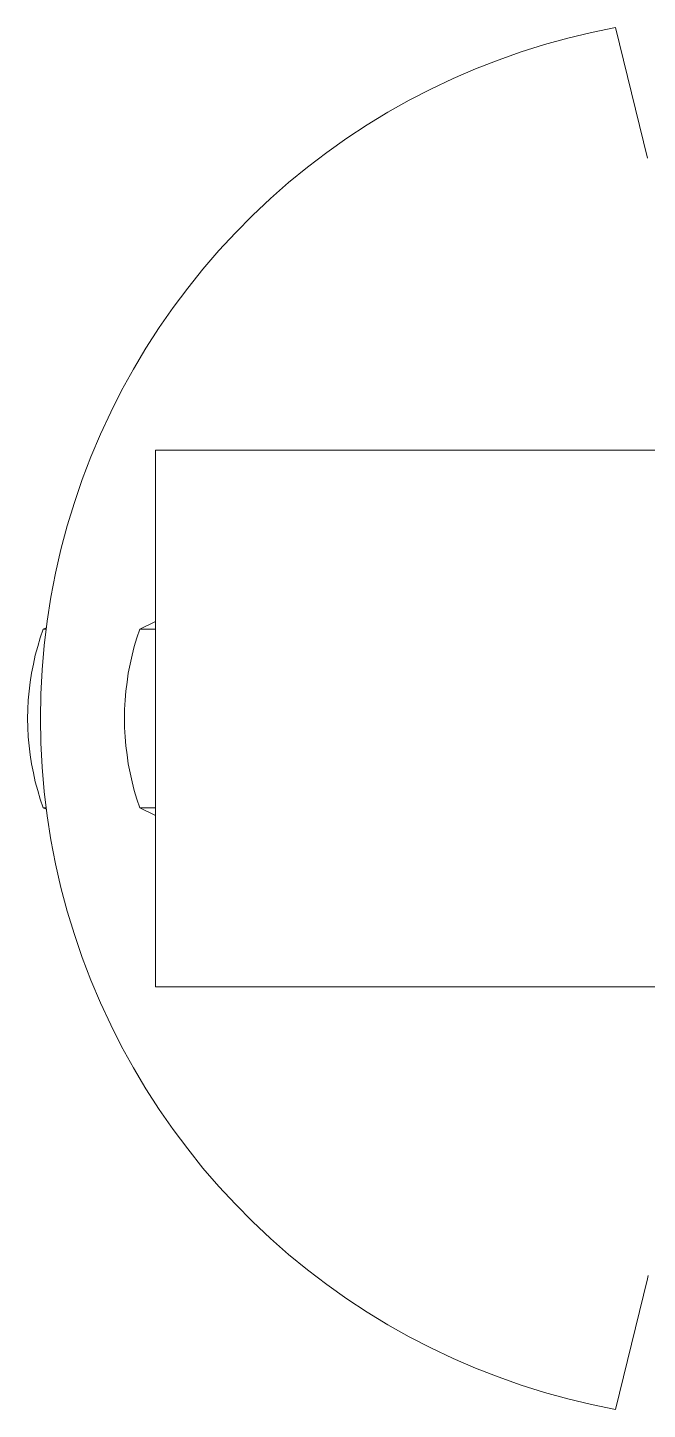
# Model space of a CAD drawing. Header units: millimetres. Extents: x -209 to 4251, y 50 to 3279.
# Drawn here: x 1194.4 to 1242.9, y 1628.3 to 1736.4 of the extents above; entities that cross this region are included whole.
import ezdxf

# ---------------------------------------------------------------- set-up
doc = ezdxf.new("R2010")
doc.units = ezdxf.units.MM
doc.layers.add('ZANO_R', color=7, linetype='Continuous', lineweight=0)

msp = doc.modelspace()

# ---------------------------------------------------------------- linework, layer by layer
at = {"layer": 'ZANO_R'}
for p, q in [((1240.4, 1736.45), (1238.52, 1736.07)), ((1242.9, 1726.23), (1240.4, 1736.45)), ((1234.83, 1735.12), (1233.01, 1734.55)), ((1236.67, 1735.63), (1234.83, 1735.12)), ((1238.52, 1736.07), (1236.67, 1735.63)), ((1233.01, 1734.55), (1231.21, 1733.91)), ((1229.43, 1733.22), (1227.68, 1732.46)), ((1231.21, 1733.91), (1229.43, 1733.22)), ((1227.68, 1732.46), (1225.95, 1731.64)), ((1225.95, 1731.64), (1224.26, 1730.76)), ((1222.59, 1729.83), (1220.96, 1728.84)), ((1224.26, 1730.76), (1222.59, 1729.83)), ((1220.96, 1728.84), (1219.37, 1727.79)), ((1219.37, 1727.79), (1217.81, 1726.68)), ((1217.81, 1726.68), (1216.29, 1725.53)), ((1216.29, 1725.53), (1214.81, 1724.32)), ((1214.81, 1724.32), (1213.38, 1723.06)), ((1213.38, 1723.06), (1211.99, 1721.75)), ((1211.99, 1721.75), (1210.65, 1720.39)), ((1210.65, 1720.39), (1209.35, 1718.99)), ((1209.35, 1718.99), (1208.1, 1717.55)), ((1208.1, 1717.55), (1206.91, 1716.06)), ((1206.91, 1716.06), (1205.76, 1714.53)), ((1205.76, 1714.53), (1204.67, 1712.96)), ((1204.67, 1712.96), (1203.64, 1711.36)), ((1203.64, 1711.36), (1202.66, 1709.72)), ((1202.66, 1709.72), (1201.74, 1708.05)), ((1201.74, 1708.05), (1200.88, 1706.34)), ((1200.88, 1706.34), (1200.08, 1704.61)), ((1200.08, 1704.61), (1199.34, 1702.85)), ((1199.34, 1702.85), (1198.65, 1701.07)), ((1210.8, 1703.36), (1204.38, 1703.36)), ((1204.38, 1682.36), (1204.38, 1703.36)), ((1211.1, 1703.36), (1210.8, 1703.36)), ((1211.2, 1703.36), (1211.1, 1703.36)), ((1211.34, 1703.36), (1211.2, 1703.36)), ((1211.59, 1703.36), (1211.34, 1703.36)), ((1211.69, 1703.36), (1211.59, 1703.36)), ((1211.99, 1703.36), (1211.69, 1703.36)), ((1212.29, 1703.36), (1211.99, 1703.36)), ((1212.38, 1703.36), (1212.29, 1703.36)), ((1212.65, 1703.36), (1212.38, 1703.36)), ((1212.78, 1703.36), (1212.65, 1703.36)), ((1212.87, 1703.36), (1212.78, 1703.36)), ((1213.17, 1703.36), (1212.87, 1703.36)), ((1213.46, 1703.36), (1213.17, 1703.36)), ((1213.95, 1703.36), (1213.46, 1703.36)), ((1214.04, 1703.36), (1213.95, 1703.36)), ((1214.34, 1703.36), (1214.04, 1703.36)), ((1214.62, 1703.36), (1214.34, 1703.36)), ((1215.12, 1703.36), (1214.62, 1703.36)), ((1215.25, 1703.36), (1215.12, 1703.36)), ((1215.51, 1703.36), (1215.25, 1703.36)), ((1215.77, 1703.36), (1215.51, 1703.36)), ((1216.28, 1703.36), (1215.77, 1703.36)), ((1216.34, 1703.36), (1216.28, 1703.36)), ((1216.66, 1703.36), (1216.34, 1703.36)), ((1216.9, 1703.36), (1216.66, 1703.36)), ((1217.43, 1703.36), (1216.9, 1703.36)), ((1217.46, 1703.36), (1217.43, 1703.36)), ((1217.81, 1703.36), (1217.46, 1703.36)), ((1218.02, 1703.36), (1217.81, 1703.36)), ((1218.57, 1703.36), (1218.02, 1703.36)), ((1218.66, 1703.36), (1218.57, 1703.36)), ((1218.95, 1703.36), (1218.66, 1703.36)), ((1219.12, 1703.36), (1218.95, 1703.36)), ((1219.71, 1703.36), (1219.12, 1703.36)), ((1219.91, 1703.36), (1219.71, 1703.36)), ((1220.08, 1703.36), (1219.91, 1703.36)), ((1220.22, 1703.36), (1220.08, 1703.36)), ((1221.21, 1703.36), (1220.22, 1703.36)), ((1221.3, 1703.36), (1221.21, 1703.36)), ((1221.58, 1703.36), (1221.3, 1703.36)), ((1221.67, 1703.36), (1221.58, 1703.36)), ((1222.32, 1703.36), (1221.67, 1703.36)), ((1222.39, 1703.36), (1222.32, 1703.36)), ((1222.69, 1703.36), (1222.39, 1703.36)), ((1222.89, 1703.36), (1222.69, 1703.36)), ((1223.42, 1703.36), (1222.89, 1703.36)), ((1223.62, 1703.36), (1223.42, 1703.36)), ((1223.79, 1703.36), (1223.62, 1703.36)), ((1223.94, 1703.36), (1223.79, 1703.36)), ((1224.15, 1703.36), (1223.94, 1703.36)), ((1224.2, 1703.36), (1224.15, 1703.36)), ((1224.87, 1703.36), (1224.2, 1703.36)), ((1224.96, 1703.36), (1224.87, 1703.36)), ((1225.23, 1703.36), (1224.96, 1703.36)), ((1225.46, 1703.36), (1225.23, 1703.36)), ((1225.95, 1703.36), (1225.46, 1703.36)), ((1226.08, 1703.36), (1225.95, 1703.36)), ((1226.31, 1703.36), (1226.08, 1703.36)), ((1226.47, 1703.36), (1226.31, 1703.36)), ((1226.66, 1703.36), (1226.47, 1703.36)), ((1226.71, 1703.36), (1226.66, 1703.36)), ((1227.37, 1703.36), (1226.71, 1703.36)), ((1227.46, 1703.36), (1227.37, 1703.36)), ((1227.72, 1703.36), (1227.46, 1703.36)), ((1227.94, 1703.36), (1227.72, 1703.36)), ((1228.42, 1703.36), (1227.94, 1703.36)), ((1228.51, 1703.36), (1228.42, 1703.36)), ((1228.77, 1703.36), (1228.51, 1703.36)), ((1228.91, 1703.36), (1228.77, 1703.36)), ((1229.11, 1703.36), (1228.91, 1703.36)), ((1229.19, 1703.36), (1229.11, 1703.36)), ((1229.8, 1703.36), (1229.19, 1703.36)), ((1229.85, 1703.36), (1229.8, 1703.36)), ((1230.15, 1703.36), (1229.85, 1703.36)), ((1230.32, 1703.36), (1230.15, 1703.36)), ((1230.83, 1703.36), (1230.32, 1703.36)), ((1230.92, 1703.36), (1230.83, 1703.36)), ((1231.16, 1703.36), (1230.92, 1703.36)), ((1231.24, 1703.36), (1231.16, 1703.36)), ((1231.5, 1703.36), (1231.24, 1703.36)), ((1231.66, 1703.36), (1231.5, 1703.36)), ((1232.17, 1703.36), (1231.66, 1703.36)), ((1232.2, 1703.36), (1232.17, 1703.36)), ((1232.5, 1703.36), (1232.2, 1703.36)), ((1232.58, 1703.36), (1232.5, 1703.36)), ((1232.83, 1703.36), (1232.58, 1703.36)), ((1232.89, 1703.36), (1232.83, 1703.36)), ((1233.16, 1703.36), (1232.89, 1703.36)), ((1233.3, 1703.36), (1233.16, 1703.36)), ((1233.49, 1703.36), (1233.3, 1703.36)), ((1233.58, 1703.36), (1233.49, 1703.36)), ((1233.81, 1703.36), (1233.58, 1703.36)), ((1233.89, 1703.36), (1233.81, 1703.36)), ((1234.14, 1703.36), (1233.89, 1703.36)), ((1234.27, 1703.36), (1234.14, 1703.36)), ((1234.46, 1703.36), (1234.27, 1703.36)), ((1234.49, 1703.36), (1234.46, 1703.36)), ((1234.78, 1703.36), (1234.49, 1703.36)), ((1234.96, 1703.36), (1234.78, 1703.36)), ((1235.1, 1703.36), (1234.96, 1703.36)), ((1235.16, 1703.36), (1235.1, 1703.36)), ((1235.42, 1703.36), (1235.16, 1703.36)), ((1235.57, 1703.36), (1235.42, 1703.36)), ((1235.74, 1703.36), (1235.57, 1703.36)), ((1235.78, 1703.36), (1235.74, 1703.36)), ((1236.37, 1703.36), (1235.78, 1703.36)), ((1236.51, 1703.36), (1236.37, 1703.36)), ((1236.68, 1703.36), (1236.51, 1703.36)), ((1236.79, 1703.36), (1236.68, 1703.36)), ((1236.99, 1703.36), (1236.79, 1703.36)), ((1237, 1703.36), (1236.99, 1703.36)), ((1237.6, 1703.36), (1237, 1703.36)), ((1237.71, 1703.36), (1237.6, 1703.36)), ((1237.91, 1703.36), (1237.71, 1703.36)), ((1238.01, 1703.36), (1237.91, 1703.36)), ((1238.21, 1703.36), (1238.01, 1703.36)), ((1238.36, 1703.36), (1238.21, 1703.36)), ((1238.52, 1703.36), (1238.36, 1703.36)), ((1238.56, 1703.36), (1238.52, 1703.36)), ((1238.82, 1703.36), (1238.56, 1703.36)), ((1238.9, 1703.36), (1238.82, 1703.36)), ((1239.11, 1703.36), (1238.9, 1703.36)), ((1239.17, 1703.36), (1239.11, 1703.36)), ((1240, 1703.36), (1239.17, 1703.36)), ((1240.08, 1703.36), (1240, 1703.36)), ((1240.29, 1703.36), (1240.08, 1703.36)), ((1240.39, 1703.36), (1240.29, 1703.36)), ((1240.87, 1703.36), (1240.39, 1703.36)), ((1241.05, 1703.36), (1240.87, 1703.36)), ((1241.16, 1703.36), (1241.05, 1703.36)), ((1241.26, 1703.36), (1241.16, 1703.36)), ((1247.75, 1703.36), (1241.26, 1703.36)), ((1198.65, 1701.07), (1198.04, 1699.26)), ((1198.04, 1699.26), (1197.48, 1697.44)), ((1197.48, 1697.44), (1196.99, 1695.59)), ((1196.99, 1695.59), (1196.56, 1693.73)), ((1196.56, 1693.73), (1196.2, 1691.86)), ((1196.2, 1691.86), (1195.9, 1689.97)), ((1195.9, 1689.97), (1195.67, 1688.08)), ((1203.16, 1689.36), (1204.38, 1689.95)), ((1195.17, 1688), (1195.37, 1688.68)), ((1195.37, 1688.68), (1195.6, 1689.36)), ((1195.6, 1689.36), (1195.84, 1689.47)), ((1195.6, 1689.36), (1195.82, 1689.36)), ((1202.73, 1688), (1202.94, 1688.68)), ((1202.94, 1688.68), (1203.16, 1689.36)), ((1203.16, 1689.36), (1204.38, 1689.36)), ((1194.98, 1687.31), (1195.17, 1688)), ((1195.67, 1688.08), (1195.51, 1686.18)), ((1202.55, 1687.31), (1202.73, 1688)), ((1194.69, 1685.91), (1194.83, 1686.61)), ((1194.83, 1686.61), (1194.98, 1687.31)), ((1202.26, 1685.91), (1202.4, 1686.61)), ((1202.4, 1686.61), (1202.55, 1687.31)), ((1194.58, 1685.21), (1194.69, 1685.91)), ((1195.51, 1686.18), (1195.41, 1684.27)), ((1202.16, 1685.21), (1202.26, 1685.91)), ((1194.43, 1683.79), (1194.49, 1684.5)), ((1194.49, 1684.5), (1194.58, 1685.21)), ((1202.01, 1683.79), (1202.07, 1684.5)), ((1202.07, 1684.5), (1202.16, 1685.21)), ((1194.39, 1683.07), (1194.43, 1683.79)), ((1195.41, 1684.27), (1195.38, 1682.36)), ((1201.97, 1683.07), (1202.01, 1683.79)), ((1194.38, 1682.36), (1194.39, 1683.07)), ((1194.39, 1681.65), (1194.38, 1682.36)), ((1195.38, 1682.36), (1195.41, 1680.45)), ((1201.96, 1682.36), (1201.97, 1683.07)), ((1201.97, 1681.65), (1201.96, 1682.36)), ((1204.38, 1682.36), (1204.38, 1661.36)), ((1194.43, 1680.93), (1194.39, 1681.65)), ((1202.01, 1680.93), (1201.97, 1681.65)), ((1194.49, 1680.22), (1194.43, 1680.93)), ((1194.58, 1679.51), (1194.49, 1680.22)), ((1195.41, 1680.45), (1195.51, 1678.55)), ((1202.07, 1680.22), (1202.01, 1680.93)), ((1202.16, 1679.52), (1202.07, 1680.22)), ((1194.69, 1678.81), (1194.58, 1679.51)), ((1202.26, 1678.81), (1202.16, 1679.52)), ((1194.83, 1678.11), (1194.69, 1678.81)), ((1194.98, 1677.41), (1194.83, 1678.11)), ((1195.51, 1678.55), (1195.67, 1676.64)), ((1202.4, 1678.11), (1202.26, 1678.81)), ((1202.55, 1677.41), (1202.4, 1678.11)), ((1195.17, 1676.72), (1194.98, 1677.41)), ((1195.37, 1676.04), (1195.17, 1676.72)), ((1202.73, 1676.72), (1202.55, 1677.41)), ((1202.94, 1676.04), (1202.73, 1676.72)), ((1195.6, 1675.36), (1195.37, 1676.04)), ((1195.67, 1676.64), (1195.9, 1674.75)), ((1203.16, 1675.36), (1202.94, 1676.04)), ((1195.82, 1675.36), (1195.6, 1675.36)), ((1195.84, 1675.25), (1195.6, 1675.36)), ((1195.9, 1674.75), (1196.2, 1672.86)), ((1204.38, 1675.36), (1203.16, 1675.36)), ((1204.38, 1674.77), (1203.16, 1675.36)), ((1196.2, 1672.86), (1196.56, 1670.99)), ((1196.56, 1670.99), (1196.99, 1669.13)), ((1196.99, 1669.13), (1197.48, 1667.28)), ((1197.48, 1667.28), (1198.04, 1665.46)), ((1198.04, 1665.46), (1198.65, 1663.65)), ((1198.65, 1663.65), (1199.34, 1661.87)), ((1199.34, 1661.87), (1200.08, 1660.11)), ((1247.75, 1661.36), (1204.38, 1661.36)), ((1200.08, 1660.11), (1200.88, 1658.38)), ((1200.88, 1658.38), (1201.74, 1656.67)), ((1201.74, 1656.67), (1202.66, 1655)), ((1202.66, 1655), (1203.64, 1653.36)), ((1203.64, 1653.36), (1204.67, 1651.76)), ((1204.67, 1651.76), (1205.76, 1650.19)), ((1205.76, 1650.19), (1206.91, 1648.66)), ((1206.91, 1648.66), (1208.1, 1647.17)), ((1208.1, 1647.17), (1209.35, 1645.73)), ((1209.35, 1645.73), (1210.65, 1644.33)), ((1210.65, 1644.33), (1211.99, 1642.97)), ((1211.99, 1642.97), (1213.38, 1641.66)), ((1213.38, 1641.66), (1214.81, 1640.4)), ((1214.81, 1640.4), (1216.29, 1639.2)), ((1216.29, 1639.2), (1217.81, 1638.04)), ((1217.81, 1638.04), (1219.37, 1636.94)), ((1240.4, 1628.27), (1242.9, 1638.49)), ((1242.9, 1638.49), (1242.96, 1638.75)), ((1219.37, 1636.94), (1220.96, 1635.89)), ((1220.96, 1635.89), (1222.59, 1634.89)), ((1222.59, 1634.89), (1224.26, 1633.96)), ((1224.26, 1633.96), (1225.95, 1633.08)), ((1225.95, 1633.08), (1227.68, 1632.26)), ((1227.68, 1632.26), (1229.43, 1631.51)), ((1229.43, 1631.51), (1231.21, 1630.81)), ((1231.21, 1630.81), (1233.01, 1630.18)), ((1233.01, 1630.18), (1234.83, 1629.6)), ((1234.83, 1629.6), (1236.67, 1629.1)), ((1236.67, 1629.1), (1238.52, 1628.65)), ((1238.52, 1628.65), (1240.4, 1628.27))]:
    msp.add_line(p, q, dxfattribs=at)

doc.saveas('drawing.dxf')
